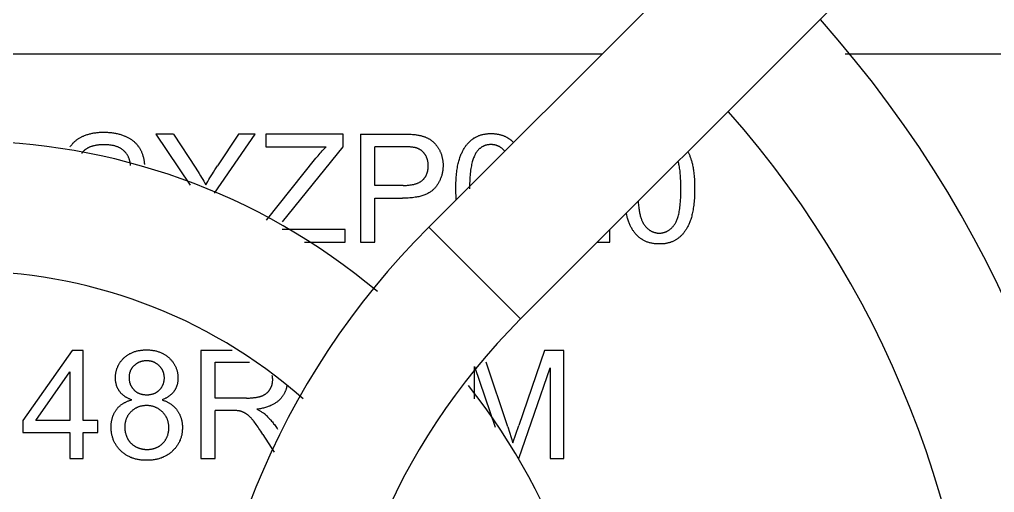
# Model space of a CAD drawing. Header units: millimetres. Extents: x -4 to 141, y -1 to 132.
# Drawn here: x 10.366 to 11.718, y 39.103 to 39.759 of the extents above; entities that cross this region are included whole.
import ezdxf

# ---------------------------------------------------------------- set-up
doc = ezdxf.new("R2010")
doc.units = ezdxf.units.MM

msp = doc.modelspace()

# ---------------------------------------------------------------- linework, layer by layer
for p, q in [((15.0698, 43.6071), (10.9335, 39.4708)), ((15.1971, 43.4798), (11.0607, 39.3435)), ((9.4061, 39.7111), (11.1739, 39.7111)), ((11.5106, 39.7111), (12.14, 39.7111)), ((10.5555, 39.6), (10.603, 39.529)), ((10.5797, 39.6), (10.5555, 39.6)), ((10.6364, 39.5181), (10.693, 39.6)), ((10.6699, 39.6), (10.6409, 39.5559)), ((10.693, 39.6), (10.6699, 39.6)), ((10.7076, 39.6), (10.7076, 39.5823)), ((10.815, 39.6), (10.7076, 39.6)), ((10.815, 39.5823), (10.815, 39.6)), ((10.8388, 39.6), (10.8388, 39.45)), ((10.7076, 39.5823), (10.7913, 39.5823)), ((10.7308, 39.4783), (10.815, 39.5823)), ((10.8587, 39.5287), (10.8587, 39.5823)), ((10.8983, 39.5287), (10.8587, 39.5287)), ((10.9717, 39.5089), (10.9711, 39.524)), ((10.8587, 39.45), (10.8587, 39.511)), ((10.8587, 39.511), (10.8972, 39.511)), ((10.8175, 39.4677), (10.7306, 39.4677)), ((10.8175, 39.45), (10.8175, 39.4677)), ((11.0607, 39.3435), (10.9335, 39.4708)), ((11.1845, 39.45), (11.1845, 39.4677)), ((10.7612, 39.45), (10.8175, 39.45)), ((10.8388, 39.45), (10.8587, 39.45)), ((11.1673, 39.45), (11.1845, 39.45)), ((10.4394, 39.3), (10.3709, 39.2028)), ((10.4544, 39.3), (10.4394, 39.3)), ((10.4544, 39.2028), (10.4544, 39.3)), ((10.6178, 39.3), (10.6178, 39.15)), ((10.6612, 39.3), (10.6178, 39.3)), ((11.0942, 39.3), (11.0583, 39.1956)), ((11.1209, 39.3), (11.0942, 39.3)), ((11.1209, 39.15), (11.1209, 39.3)), ((11.0432, 39.1938), (11.0131, 39.2837)), ((10.389, 39.2028), (10.436, 39.2704)), ((10.436, 39.2704), (10.436, 39.2028)), ((10.6377, 39.2338), (10.6377, 39.2834)), ((10.6377, 39.2834), (10.6852, 39.2834)), ((10.9969, 39.2329), (10.9969, 39.2777)), ((10.9969, 39.2777), (11.0255, 39.1935)), ((11.0582, 39.15), (11.1018, 39.2756)), ((11.1018, 39.2756), (11.1018, 39.15)), ((10.681, 39.2338), (10.6377, 39.2338)), ((10.6377, 39.15), (10.6377, 39.2166)), ((10.3709, 39.2028), (10.3709, 39.1859)), ((10.436, 39.2028), (10.389, 39.2028)), ((10.4747, 39.2028), (10.4544, 39.2028)), ((10.4747, 39.1859), (10.4747, 39.2028)), ((11.0432, 39.1938), (11.0503, 39.1716)), ((11.0503, 39.1716), (11.0583, 39.1956)), ((10.3709, 39.1859), (10.436, 39.1859)), ((10.436, 39.1859), (10.436, 39.15)), ((10.4544, 39.15), (10.4544, 39.1859)), ((10.4544, 39.1859), (10.4747, 39.1859)), ((10.7038, 39.1835), (10.7195, 39.1588)), ((10.436, 39.15), (10.4544, 39.15)), ((10.6178, 39.15), (10.6377, 39.15)), ((11.1018, 39.15), (11.1209, 39.15))]:
    msp.add_line(p, q)
for points in [[(10.4367, 39.5824), (10.4372, 39.5831), (10.4377, 39.5838), (10.4382, 39.5845), (10.4387, 39.5851), (10.4392, 39.5858), (10.4398, 39.5864), (10.4401, 39.5867), (10.4403, 39.5871), (10.4409, 39.5877), (10.4415, 39.5883), (10.4421, 39.5889), (10.4427, 39.5895), (10.4434, 39.59), (10.444, 39.5906), (10.4447, 39.5911), (10.4454, 39.5917), (10.4461, 39.5922), (10.4468, 39.5927), (10.4476, 39.5932), (10.4483, 39.5937), (10.4491, 39.5942), (10.4499, 39.5946), (10.4507, 39.5951), (10.4516, 39.5956), (10.4524, 39.596), (10.4533, 39.5964), (10.4542, 39.5968), (10.4551, 39.5972), (10.4556, 39.5974)], [(10.4556, 39.5974), (10.4566, 39.5979), (10.4577, 39.5983), (10.4589, 39.5987), (10.46, 39.5991), (10.4611, 39.5994), (10.4623, 39.5998), (10.4634, 39.6001), (10.4646, 39.6004), (10.4658, 39.6007), (10.467, 39.601), (10.4682, 39.6012), (10.4695, 39.6014), (10.4707, 39.6016), (10.472, 39.6018), (10.4733, 39.602), (10.4746, 39.6021), (10.4759, 39.6023), (10.4772, 39.6024), (10.4786, 39.6025), (10.4799, 39.6025), (10.4813, 39.6026), (10.4827, 39.6026), (10.4831, 39.6026)], [(10.4831, 39.6026), (10.4837, 39.6026), (10.4852, 39.6025), (10.4867, 39.6025), (10.4882, 39.6024), (10.4896, 39.6023), (10.491, 39.6022), (10.4925, 39.6021), (10.4939, 39.6019), (10.4952, 39.6018), (10.4966, 39.6016), (10.4979, 39.6013), (10.4992, 39.6011), (10.5005, 39.6008), (10.5018, 39.6006), (10.5031, 39.6003), (10.5043, 39.5999), (10.5055, 39.5996), (10.5067, 39.5992), (10.5079, 39.5989), (10.5091, 39.5985), (10.5102, 39.598), (10.5113, 39.5976), (10.5124, 39.5971)], [(10.5124, 39.5971), (10.5128, 39.597), (10.5138, 39.5966), (10.5147, 39.5961), (10.5156, 39.5957), (10.5165, 39.5952), (10.5174, 39.5947), (10.5183, 39.5943), (10.5191, 39.5938), (10.5199, 39.5933), (10.5207, 39.5927), (10.5215, 39.5922), (10.5222, 39.5917), (10.523, 39.5911), (10.5237, 39.5906), (10.5244, 39.59), (10.5251, 39.5894), (10.5257, 39.5888), (10.5264, 39.5882), (10.527, 39.5876), (10.5276, 39.5869), (10.5283, 39.5863), (10.5288, 39.5856), (10.5294, 39.5849), (10.53, 39.5843), (10.5302, 39.5839), (10.5305, 39.5835), (10.531, 39.5828), (10.5316, 39.5821), (10.5321, 39.5814)], [(10.5797, 39.6), (10.6107, 39.5525), (10.6122, 39.5501), (10.6138, 39.5476), (10.6153, 39.5451)], [(10.8388, 39.6), (10.8959, 39.6), (10.8981, 39.6), (10.9002, 39.6), (10.9022, 39.5999), (10.9041, 39.5999), (10.9059, 39.5998), (10.9077, 39.5997), (10.9093, 39.5996), (10.9108, 39.5995), (10.9123, 39.5994), (10.9136, 39.5992), (10.9149, 39.5991), (10.9161, 39.5989), (10.9172, 39.5988), (10.9182, 39.5986)], [(10.9182, 39.5986), (10.9188, 39.5985), (10.9198, 39.5983), (10.9208, 39.5981), (10.9217, 39.5979), (10.9226, 39.5977), (10.9235, 39.5975), (10.9244, 39.5972), (10.9252, 39.597), (10.9261, 39.5967), (10.9269, 39.5964), (10.9277, 39.5962), (10.9285, 39.5959), (10.9292, 39.5956), (10.93, 39.5952), (10.9307, 39.5949), (10.9315, 39.5946), (10.9322, 39.5942), (10.9329, 39.5939), (10.9335, 39.5935), (10.9342, 39.5931), (10.9349, 39.5927), (10.9355, 39.5923), (10.9361, 39.5919), (10.9367, 39.5915)], [(10.9929, 39.5918), (10.9936, 39.5924), (10.9943, 39.5929), (10.995, 39.5935), (10.9954, 39.5937), (10.9958, 39.594), (10.9966, 39.5945), (10.9973, 39.5949), (10.9981, 39.5954), (10.9989, 39.5958), (10.9997, 39.5963), (11.0006, 39.5967), (11.0014, 39.597), (11.0023, 39.5974), (11.0031, 39.5977), (11.004, 39.5981), (11.0049, 39.5984), (11.0059, 39.5987), (11.0068, 39.5989), (11.0077, 39.5992), (11.0087, 39.5994), (11.0097, 39.5996), (11.0107, 39.5998), (11.0117, 39.6), (11.0128, 39.6002), (11.0138, 39.6003), (11.0149, 39.6004), (11.016, 39.6005), (11.0171, 39.6006), (11.0182, 39.6006), (11.0194, 39.6006), (11.02, 39.6006)], [(11.02, 39.6006), (11.021, 39.6006), (11.022, 39.6006), (11.0229, 39.6006), (11.0239, 39.6005), (11.0248, 39.6004), (11.0258, 39.6003), (11.0267, 39.6002), (11.0276, 39.6001), (11.0285, 39.6), (11.0294, 39.5998), (11.0302, 39.5996), (11.0311, 39.5995), (11.0319, 39.5993), (11.0328, 39.599), (11.0336, 39.5988), (11.0344, 39.5986), (11.0352, 39.5983), (11.036, 39.598), (11.0367, 39.5977), (11.0375, 39.5974), (11.0383, 39.5971), (11.039, 39.5968), (11.0398, 39.5964), (11.0405, 39.5961), (11.0412, 39.5957)], [(11.0412, 39.5957), (11.0416, 39.5955), (11.0422, 39.5952), (11.0427, 39.5948), (11.0433, 39.5945), (11.0438, 39.5942), (11.0443, 39.5938), (11.0448, 39.5935), (11.0453, 39.5931), (11.0459, 39.5928), (11.0464, 39.5924), (11.0468, 39.592), (11.0473, 39.5917), (11.0478, 39.5913), (11.0483, 39.5909), (11.0488, 39.5905), (11.0492, 39.59), (11.0497, 39.5896), (11.0501, 39.5892), (11.0506, 39.5887), (11.0508, 39.5885), (11.051, 39.5883)], [(10.4839, 39.5851), (10.483, 39.5851), (10.4816, 39.585), (10.4803, 39.585), (10.479, 39.5849), (10.4777, 39.5849), (10.4765, 39.5848), (10.4753, 39.5846), (10.4742, 39.5845), (10.4731, 39.5843), (10.472, 39.5842), (10.471, 39.584), (10.47, 39.5838), (10.469, 39.5836), (10.4681, 39.5833), (10.4672, 39.5831), (10.4664, 39.5829), (10.4655, 39.5826), (10.4647, 39.5823), (10.4639, 39.582), (10.4632, 39.5817), (10.4625, 39.5814), (10.4618, 39.581), (10.4611, 39.5807), (10.4605, 39.5804), (10.4599, 39.58), (10.4593, 39.5796), (10.4587, 39.5792), (10.4581, 39.5788), (10.4576, 39.5784)], [(10.51, 39.5778), (10.5094, 39.5782), (10.5088, 39.5787), (10.5082, 39.5791), (10.5076, 39.5795), (10.5069, 39.5799), (10.5063, 39.5803), (10.5056, 39.5807), (10.5049, 39.581), (10.5041, 39.5814), (10.5034, 39.5817), (10.5026, 39.582), (10.5018, 39.5823), (10.501, 39.5826), (10.5002, 39.5829), (10.4993, 39.5832), (10.4984, 39.5834), (10.4975, 39.5836), (10.4965, 39.5839), (10.4956, 39.5841), (10.4946, 39.5842), (10.4935, 39.5844), (10.4925, 39.5845), (10.4914, 39.5847), (10.4903, 39.5848), (10.4891, 39.5849), (10.4879, 39.585), (10.4867, 39.585), (10.4854, 39.5851), (10.4842, 39.5851), (10.4839, 39.5851)], [(10.5321, 39.5814), (10.5326, 39.5806), (10.5331, 39.5798), (10.5335, 39.5789), (10.534, 39.5781), (10.5344, 39.5773), (10.5346, 39.5769), (10.5348, 39.5765), (10.5352, 39.5756), (10.5356, 39.5748), (10.536, 39.5739), (10.5363, 39.573), (10.5367, 39.5721), (10.537, 39.5713), (10.5373, 39.5704), (10.5375, 39.5695), (10.5378, 39.5685), (10.538, 39.5676), (10.5383, 39.5667), (10.5385, 39.5657), (10.5387, 39.5648), (10.5388, 39.5638), (10.539, 39.5628), (10.5391, 39.5618), (10.5392, 39.5608), (10.5393, 39.5598), (10.5394, 39.5588), (10.5395, 39.5578)], [(10.7085, 39.4805), (10.7772, 39.5663), (10.7786, 39.5681), (10.7801, 39.5699), (10.7816, 39.5716), (10.783, 39.5733), (10.7845, 39.575), (10.786, 39.5766), (10.7874, 39.5782), (10.7889, 39.5798), (10.7903, 39.5813), (10.7913, 39.5823)], [(10.9156, 39.5809), (10.9151, 39.581), (10.9145, 39.5812), (10.9139, 39.5813), (10.9132, 39.5814), (10.9125, 39.5815), (10.9116, 39.5816), (10.9107, 39.5817), (10.9098, 39.5818), (10.9087, 39.5819), (10.9076, 39.582), (10.9064, 39.5821), (10.905, 39.5821), (10.9036, 39.5822), (10.9021, 39.5822), (10.9005, 39.5823), (10.8988, 39.5823), (10.8587, 39.5823)], [(10.9367, 39.5915), (10.9373, 39.5911), (10.9379, 39.5907), (10.9384, 39.5902), (10.939, 39.5898), (10.9395, 39.5893), (10.94, 39.5888), (10.9406, 39.5884), (10.9411, 39.5879), (10.9416, 39.5873), (10.9421, 39.5868), (10.9426, 39.5863), (10.9431, 39.5857), (10.9435, 39.5852), (10.944, 39.5846), (10.9445, 39.584), (10.9449, 39.5834), (10.9454, 39.5827), (10.9458, 39.5821), (10.9462, 39.5814), (10.9467, 39.5808), (10.9471, 39.5801), (10.9475, 39.5794), (10.9479, 39.5787), (10.9483, 39.5779), (10.9487, 39.5772), (10.9487, 39.5771)], [(10.9766, 39.5668), (10.9768, 39.5674), (10.9772, 39.5686), (10.9777, 39.5699), (10.9782, 39.5711), (10.9787, 39.5723), (10.9792, 39.5734), (10.9797, 39.5745), (10.9802, 39.5756), (10.9808, 39.5767), (10.9814, 39.5777), (10.9819, 39.5787), (10.9825, 39.5797), (10.9831, 39.5807), (10.9837, 39.5816), (10.9843, 39.5825), (10.985, 39.5834), (10.9856, 39.5843), (10.9863, 39.5851), (10.987, 39.586), (10.9877, 39.5868), (10.9884, 39.5875), (10.9891, 39.5883), (10.9898, 39.589), (10.9905, 39.5898), (10.9913, 39.5905), (10.9921, 39.5911), (10.9925, 39.5915), (10.9929, 39.5918)], [(11.0198, 39.5854), (11.0191, 39.5854), (11.0184, 39.5853), (11.0177, 39.5853), (11.017, 39.5852), (11.0163, 39.5852), (11.0156, 39.5851), (11.015, 39.5849), (11.0143, 39.5848), (11.0137, 39.5847), (11.013, 39.5845), (11.0124, 39.5843), (11.0118, 39.5841), (11.0112, 39.5839), (11.0106, 39.5837), (11.01, 39.5835), (11.0094, 39.5832), (11.0089, 39.5829), (11.0083, 39.5826), (11.0077, 39.5823), (11.0072, 39.582), (11.0067, 39.5816), (11.0061, 39.5813), (11.0056, 39.5809), (11.0051, 39.5805), (11.0046, 39.5801), (11.0041, 39.5797), (11.0036, 39.5792), (11.0031, 39.5788), (11.0026, 39.5783), (11.0021, 39.5778), (11.0016, 39.5772), (11.0012, 39.5767), (11.0007, 39.5761), (11.0003, 39.5755), (10.9998, 39.5749), (10.9996, 39.5746)], [(11.0389, 39.5762), (11.0388, 39.5764), (11.0383, 39.5769), (11.0378, 39.5775), (11.0373, 39.578), (11.0368, 39.5785), (11.0363, 39.579), (11.0357, 39.5794), (11.0352, 39.5799), (11.0347, 39.5803), (11.0341, 39.5807), (11.0336, 39.5811), (11.0331, 39.5815), (11.0325, 39.5818), (11.032, 39.5821), (11.0314, 39.5825), (11.0309, 39.5828), (11.0303, 39.583), (11.0297, 39.5833), (11.0292, 39.5836), (11.0286, 39.5838), (11.028, 39.584), (11.0277, 39.5841), (11.0274, 39.5842), (11.0268, 39.5844), (11.0262, 39.5846), (11.0256, 39.5847), (11.025, 39.5849), (11.0244, 39.585), (11.0238, 39.5851), (11.0231, 39.5852), (11.0225, 39.5852), (11.0218, 39.5853), (11.0212, 39.5853), (11.0205, 39.5854), (11.0198, 39.5854)], [(10.4576, 39.5784), (10.4573, 39.5782), (10.457, 39.5779), (10.4567, 39.5776), (10.4564, 39.5774), (10.4561, 39.5771), (10.4558, 39.5768), (10.4555, 39.5766), (10.4552, 39.5763), (10.455, 39.576), (10.4547, 39.5757), (10.4544, 39.5755), (10.4542, 39.5752), (10.454, 39.5749), (10.4537, 39.5746), (10.4535, 39.5744), (10.4533, 39.5741), (10.4531, 39.5738), (10.4529, 39.5735), (10.4527, 39.5732), (10.4525, 39.5729)], [(10.5204, 39.5563), (10.5204, 39.5568), (10.5203, 39.5577), (10.5201, 39.5586), (10.52, 39.5595), (10.5198, 39.5604), (10.5196, 39.5613), (10.5194, 39.5621), (10.5192, 39.5629), (10.519, 39.5638), (10.5187, 39.5645), (10.5185, 39.5653), (10.5182, 39.566), (10.5179, 39.5668), (10.5176, 39.5675), (10.5173, 39.5682), (10.517, 39.5689), (10.5166, 39.5695), (10.5163, 39.5702), (10.5159, 39.5708), (10.5156, 39.5714), (10.5152, 39.572), (10.5148, 39.5726), (10.5143, 39.5732), (10.5139, 39.5738), (10.5135, 39.5743), (10.513, 39.5748), (10.5125, 39.5754), (10.5123, 39.5756), (10.5121, 39.5759), (10.5115, 39.5764), (10.511, 39.5768), (10.5105, 39.5773), (10.51, 39.5778)], [(10.9281, 39.5721), (10.9278, 39.5725), (10.9274, 39.5729), (10.9271, 39.5734), (10.9268, 39.5738), (10.9264, 39.5742), (10.926, 39.5746), (10.9257, 39.575), (10.9253, 39.5754), (10.9249, 39.5757), (10.9245, 39.5761), (10.9242, 39.5764), (10.9238, 39.5767), (10.9234, 39.5771), (10.923, 39.5774), (10.9225, 39.5777), (10.9221, 39.578), (10.9217, 39.5782), (10.9213, 39.5785), (10.9208, 39.5788), (10.9204, 39.579), (10.9199, 39.5792), (10.9195, 39.5795), (10.919, 39.5797), (10.9185, 39.5799), (10.9181, 39.5801), (10.9176, 39.5803), (10.9171, 39.5804), (10.9166, 39.5806), (10.9161, 39.5808), (10.9156, 39.5809)], [(10.9329, 39.556), (10.9329, 39.5566), (10.9328, 39.5573), (10.9328, 39.558), (10.9328, 39.5586), (10.9327, 39.5593), (10.9326, 39.5599), (10.9326, 39.5606), (10.9325, 39.5612), (10.9324, 39.5618), (10.9322, 39.5624), (10.9321, 39.563), (10.932, 39.5636), (10.9318, 39.5642), (10.9316, 39.5647), (10.9315, 39.5653), (10.9313, 39.5659), (10.9311, 39.5664), (10.9309, 39.567), (10.9306, 39.5675), (10.9304, 39.568), (10.9302, 39.5685), (10.9299, 39.5691), (10.9296, 39.5696), (10.9293, 39.5701), (10.929, 39.5706), (10.9287, 39.5711), (10.9284, 39.5716), (10.9281, 39.5721)], [(10.9487, 39.5771), (10.9491, 39.5763), (10.9494, 39.5755), (10.9498, 39.5748), (10.9501, 39.574), (10.9504, 39.5732), (10.9507, 39.5724), (10.951, 39.5716), (10.9512, 39.5708), (10.9515, 39.5699), (10.9517, 39.5691), (10.9519, 39.5683), (10.9521, 39.5674), (10.9523, 39.5666), (10.9525, 39.5657), (10.9527, 39.5649), (10.9528, 39.564), (10.9529, 39.5631), (10.953, 39.5622), (10.9531, 39.5613), (10.9532, 39.5604), (10.9533, 39.5595), (10.9533, 39.5586), (10.9533, 39.5577), (10.9533, 39.5567), (10.9533, 39.5566)], [(10.9996, 39.5746), (10.999, 39.5737), (10.9984, 39.5728), (10.9979, 39.5718), (10.9973, 39.5707), (10.9968, 39.5696), (10.9963, 39.5684), (10.9957, 39.5671), (10.9953, 39.5658), (10.9948, 39.5644), (10.9943, 39.5629), (10.9939, 39.5613), (10.9934, 39.5596), (10.993, 39.5578), (10.9926, 39.556), (10.9923, 39.554), (10.9919, 39.552), (10.9916, 39.5498), (10.9913, 39.5475), (10.991, 39.5452), (10.9908, 39.5427), (10.9906, 39.54), (10.9904, 39.5373), (10.9903, 39.5344), (10.9902, 39.5314), (10.9901, 39.5283), (10.9901, 39.525), (10.9901, 39.524)], [(11.2928, 39.5755), (11.2932, 39.5746), (11.2936, 39.5738), (11.294, 39.5728), (11.2945, 39.5719), (11.2948, 39.571), (11.2952, 39.57), (11.2956, 39.5691), (11.296, 39.5681), (11.2963, 39.5671), (11.2967, 39.5661), (11.297, 39.565), (11.2974, 39.564), (11.2977, 39.5629), (11.298, 39.5618), (11.2983, 39.5607), (11.2986, 39.5596), (11.2987, 39.5594)], [(10.6245, 39.5294), (10.6259, 39.5318), (10.6273, 39.5342), (10.6288, 39.5367), (10.6303, 39.5393), (10.6319, 39.5419), (10.6336, 39.5446), (10.6353, 39.5473), (10.6371, 39.5501), (10.6389, 39.553), (10.6409, 39.5559)], [(10.9248, 39.5359), (10.9253, 39.5363), (10.9257, 39.5367), (10.9262, 39.5372), (10.9266, 39.5376), (10.927, 39.5381), (10.9274, 39.5386), (10.9278, 39.5391), (10.9282, 39.5396), (10.9285, 39.5401), (10.9289, 39.5406), (10.9292, 39.5411), (10.9295, 39.5417), (10.9298, 39.5422), (10.9301, 39.5428), (10.9304, 39.5434), (10.9306, 39.544), (10.9309, 39.5446), (10.9311, 39.5452), (10.9313, 39.5458), (10.9315, 39.5464), (10.9317, 39.5471), (10.9319, 39.5478), (10.9321, 39.5484), (10.9322, 39.5491), (10.9324, 39.5498), (10.9325, 39.5506), (10.9326, 39.5513), (10.9327, 39.5521), (10.9327, 39.5528), (10.9328, 39.5536), (10.9328, 39.5544), (10.9329, 39.5552), (10.9329, 39.556)], [(10.9533, 39.5566), (10.9533, 39.5554), (10.9533, 39.5542), (10.9532, 39.5529), (10.9531, 39.5517), (10.953, 39.5505), (10.9529, 39.5493), (10.9527, 39.5482), (10.9525, 39.547), (10.9523, 39.5459), (10.952, 39.5447), (10.9518, 39.5436), (10.9515, 39.5425), (10.9511, 39.5415), (10.9508, 39.5404), (10.9504, 39.5393), (10.95, 39.5383), (10.9496, 39.5373), (10.9492, 39.5363), (10.9487, 39.5353), (10.9485, 39.5348), (10.9482, 39.5343), (10.9477, 39.5333), (10.9472, 39.5324), (10.9466, 39.5314), (10.946, 39.5305), (10.9454, 39.5295), (10.9447, 39.5286), (10.9441, 39.5277), (10.9434, 39.5268), (10.9427, 39.5259), (10.9419, 39.5251), (10.9411, 39.5242)], [(10.9711, 39.524), (10.9712, 39.5269), (10.9712, 39.5298), (10.9713, 39.5326), (10.9714, 39.5352), (10.9715, 39.5378), (10.9717, 39.5403), (10.9719, 39.5427), (10.9721, 39.545), (10.9724, 39.5472), (10.9726, 39.5493), (10.9729, 39.5514), (10.9733, 39.5533), (10.9736, 39.5553), (10.974, 39.5571), (10.9744, 39.5589), (10.9748, 39.5606), (10.9752, 39.5622), (10.9756, 39.5638), (10.9761, 39.5653), (10.9766, 39.5668)], [(11.2831, 39.524), (11.2831, 39.5243), (11.2831, 39.5273), (11.283, 39.5302), (11.283, 39.5329), (11.2829, 39.5355), (11.2827, 39.538), (11.2826, 39.5404), (11.2824, 39.5427), (11.2822, 39.5449), (11.282, 39.547), (11.2818, 39.549), (11.2815, 39.551), (11.2812, 39.5528), (11.281, 39.5545), (11.2806, 39.5562), (11.2803, 39.5578), (11.28, 39.5592), (11.2796, 39.5607), (11.2793, 39.562)], [(11.2987, 39.5594), (11.299, 39.558), (11.2993, 39.5566), (11.2996, 39.5551), (11.2999, 39.5535), (11.3002, 39.5519), (11.3005, 39.5501), (11.3007, 39.5483), (11.3009, 39.5464), (11.3011, 39.5445), (11.3013, 39.5424), (11.3015, 39.5402), (11.3017, 39.538), (11.3018, 39.5357), (11.3019, 39.5332), (11.302, 39.5307), (11.302, 39.528), (11.302, 39.5252), (11.302, 39.524)], [(10.6153, 39.5451), (10.6172, 39.5421), (10.6187, 39.5395), (10.6202, 39.537), (10.6216, 39.5345), (10.6231, 39.5319), (10.6245, 39.5294)], [(10.8983, 39.5287), (10.8998, 39.5287), (10.9012, 39.5288), (10.9026, 39.5288), (10.9039, 39.5289), (10.9052, 39.529), (10.9064, 39.5291), (10.9076, 39.5293), (10.9087, 39.5294), (10.9098, 39.5296), (10.9109, 39.5298), (10.9119, 39.53), (10.9129, 39.5302), (10.9138, 39.5305), (10.9147, 39.5307), (10.9156, 39.531), (10.9164, 39.5312), (10.9173, 39.5315), (10.918, 39.5318), (10.9188, 39.5321), (10.9195, 39.5325), (10.9202, 39.5328), (10.9209, 39.5331), (10.9215, 39.5335), (10.9221, 39.5339), (10.9227, 39.5342), (10.9232, 39.5346), (10.9238, 39.535), (10.9243, 39.5354), (10.9248, 39.5359)], [(10.9411, 39.5242), (10.9404, 39.5235), (10.9397, 39.5228), (10.9389, 39.5221), (10.9381, 39.5214), (10.9373, 39.5207), (10.9364, 39.5201), (10.9355, 39.5195), (10.9345, 39.5189), (10.9335, 39.5183), (10.9325, 39.5177), (10.9314, 39.5172), (10.9303, 39.5166), (10.9292, 39.5161), (10.9279, 39.5156), (10.9267, 39.5152), (10.9254, 39.5147), (10.924, 39.5143), (10.9226, 39.5139), (10.9211, 39.5135), (10.9196, 39.5131), (10.918, 39.5128), (10.9164, 39.5125), (10.9147, 39.5122), (10.9129, 39.512), (10.9111, 39.5117), (10.9092, 39.5115), (10.9072, 39.5114), (10.9052, 39.5112), (10.9031, 39.5111), (10.9009, 39.511), (10.8986, 39.511), (10.8972, 39.511)], [(11.2744, 39.4749), (11.2749, 39.4757), (11.2755, 39.4765), (11.276, 39.4774), (11.2765, 39.4784), (11.2769, 39.4794), (11.2774, 39.4805), (11.2779, 39.4817), (11.2783, 39.483), (11.2788, 39.4844), (11.2792, 39.4858), (11.2796, 39.4873), (11.28, 39.489), (11.2804, 39.4907), (11.2808, 39.4925), (11.2811, 39.4944), (11.2814, 39.4965), (11.2817, 39.4987), (11.282, 39.5009), (11.2822, 39.5033), (11.2825, 39.5059), (11.2827, 39.5085), (11.2828, 39.5113), (11.2829, 39.5143), (11.283, 39.5173), (11.2831, 39.5206), (11.2831, 39.524)], [(11.302, 39.524), (11.302, 39.5214), (11.302, 39.5186), (11.3019, 39.5159), (11.3018, 39.5132), (11.3017, 39.5107), (11.3015, 39.5082), (11.3013, 39.5058), (11.3011, 39.5035), (11.3008, 39.5013), (11.3005, 39.4991), (11.3002, 39.4971), (11.2999, 39.495), (11.2996, 39.4931), (11.2992, 39.4912), (11.2988, 39.4894), (11.2984, 39.4877), (11.298, 39.486), (11.2975, 39.4844), (11.2971, 39.4828), (11.2966, 39.4813)], [(11.2237, 39.5065), (11.2239, 39.5043), (11.2241, 39.5023), (11.2243, 39.5004), (11.2245, 39.4985), (11.2247, 39.4968), (11.225, 39.4951), (11.2253, 39.4935), (11.2255, 39.4919), (11.2258, 39.4905), (11.2261, 39.4891), (11.2264, 39.4877), (11.2268, 39.4864), (11.2271, 39.4852), (11.2274, 39.4841), (11.2278, 39.483), (11.2282, 39.4819), (11.2285, 39.481), (11.2289, 39.48), (11.2293, 39.4791), (11.2297, 39.4783), (11.2301, 39.4775), (11.2305, 39.4768), (11.2309, 39.4761), (11.2313, 39.4754), (11.2317, 39.4748)], [(11.219, 39.463), (11.2184, 39.4638), (11.2178, 39.4646), (11.2172, 39.4655), (11.2166, 39.4664), (11.216, 39.4673), (11.2154, 39.4682), (11.2149, 39.4692), (11.2143, 39.4702), (11.2138, 39.4712), (11.2133, 39.4722), (11.2128, 39.4733), (11.2123, 39.4744), (11.2118, 39.4755), (11.2113, 39.4767), (11.2109, 39.4779), (11.2104, 39.4792), (11.21, 39.4804), (11.2095, 39.4817), (11.2091, 39.4831), (11.2087, 39.4844), (11.2084, 39.4858), (11.208, 39.4873), (11.2076, 39.4888), (11.2073, 39.4901)], [(11.2317, 39.4748), (11.2319, 39.4745), (11.2324, 39.4738), (11.233, 39.4731), (11.2335, 39.4725), (11.234, 39.4718), (11.2346, 39.4712), (11.2351, 39.4706), (11.2356, 39.4701), (11.2362, 39.4695), (11.2368, 39.469), (11.2373, 39.4685), (11.2379, 39.468), (11.2384, 39.4676), (11.239, 39.4672), (11.2396, 39.4667), (11.2402, 39.4664), (11.2408, 39.466), (11.2414, 39.4656), (11.242, 39.4653), (11.2426, 39.465), (11.2432, 39.4647), (11.2438, 39.4644), (11.2444, 39.4642), (11.245, 39.464), (11.2457, 39.4637), (11.2463, 39.4635), (11.2469, 39.4634), (11.2476, 39.4632), (11.2483, 39.4631), (11.2489, 39.4629), (11.2496, 39.4628), (11.2503, 39.4627), (11.251, 39.4627), (11.2517, 39.4626), (11.2524, 39.4626), (11.2531, 39.4626)], [(11.2531, 39.4626), (11.2538, 39.4626), (11.2545, 39.4626), (11.2552, 39.4627), (11.2559, 39.4627), (11.2566, 39.4628), (11.2572, 39.4629), (11.2579, 39.4631), (11.2586, 39.4632), (11.2592, 39.4634), (11.2598, 39.4635), (11.2605, 39.4637), (11.2611, 39.464), (11.2617, 39.4642), (11.2624, 39.4645), (11.263, 39.4647), (11.2636, 39.465), (11.2642, 39.4653), (11.2648, 39.4657), (11.2654, 39.466), (11.2659, 39.4664), (11.2665, 39.4668), (11.2671, 39.4672), (11.2677, 39.4676), (11.2683, 39.4681), (11.2688, 39.4686), (11.2694, 39.4691), (11.2699, 39.4696), (11.2705, 39.4701), (11.271, 39.4707), (11.2716, 39.4713), (11.2721, 39.4719), (11.2727, 39.4726), (11.2732, 39.4732), (11.2737, 39.4739), (11.2743, 39.4747), (11.2744, 39.4749)], [(11.2966, 39.4813), (11.2964, 39.4807), (11.2959, 39.4795), (11.2955, 39.4782), (11.295, 39.477), (11.2945, 39.4759), (11.294, 39.4747), (11.2935, 39.4736), (11.2929, 39.4725), (11.2924, 39.4714), (11.2918, 39.4704), (11.2913, 39.4694), (11.2907, 39.4684), (11.2901, 39.4674), (11.2895, 39.4665), (11.2889, 39.4656), (11.2882, 39.4647), (11.2876, 39.4638), (11.2869, 39.463), (11.2862, 39.4621), (11.2856, 39.4613), (11.2849, 39.4605), (11.2841, 39.4598), (11.2834, 39.459), (11.2827, 39.4583), (11.2819, 39.4576), (11.2811, 39.4569), (11.2803, 39.4563)], [(11.2531, 39.4475), (11.2529, 39.4475), (11.2515, 39.4475), (11.2502, 39.4475), (11.2489, 39.4476), (11.2477, 39.4477), (11.2464, 39.4478), (11.2452, 39.448), (11.2441, 39.4482), (11.2429, 39.4484), (11.2418, 39.4486), (11.2406, 39.4489), (11.2395, 39.4492), (11.2385, 39.4495), (11.2374, 39.4499), (11.2364, 39.4502), (11.2354, 39.4506), (11.2344, 39.451), (11.2334, 39.4515), (11.2324, 39.4519), (11.2315, 39.4524), (11.2305, 39.4529), (11.2296, 39.4535), (11.2292, 39.4538), (11.2287, 39.4541), (11.2278, 39.4546), (11.227, 39.4553), (11.2261, 39.4559), (11.2253, 39.4566), (11.2244, 39.4573), (11.2236, 39.458), (11.2228, 39.4588), (11.222, 39.4595), (11.2213, 39.4604), (11.2205, 39.4612), (11.2198, 39.4621), (11.219, 39.463)], [(11.2803, 39.4563), (11.2796, 39.4557), (11.2789, 39.4551), (11.2782, 39.4546), (11.2775, 39.4541), (11.2767, 39.4536), (11.2759, 39.4531), (11.2752, 39.4527), (11.2744, 39.4522), (11.2736, 39.4518), (11.2727, 39.4514), (11.2719, 39.451), (11.271, 39.4507), (11.2702, 39.4503), (11.2693, 39.45), (11.2684, 39.4497), (11.2675, 39.4494), (11.2666, 39.4491), (11.2656, 39.4489), (11.2646, 39.4487), (11.2637, 39.4485), (11.2627, 39.4483), (11.2616, 39.4481), (11.2606, 39.4479), (11.2595, 39.4478), (11.2585, 39.4477), (11.2574, 39.4476), (11.2562, 39.4475), (11.2551, 39.4475), (11.2539, 39.4475), (11.2531, 39.4475)], [(10.5111, 39.2895), (10.5119, 39.2902), (10.5126, 39.2908), (10.5134, 39.2915), (10.5142, 39.2921), (10.515, 39.2927), (10.5158, 39.2933), (10.5162, 39.2935), (10.5166, 39.2938), (10.5175, 39.2943), (10.5184, 39.2949), (10.5192, 39.2954), (10.5201, 39.2958), (10.5211, 39.2963), (10.522, 39.2967), (10.5229, 39.2971), (10.5239, 39.2975), (10.5249, 39.2979), (10.5259, 39.2982), (10.5269, 39.2985), (10.528, 39.2988), (10.5291, 39.2991), (10.5301, 39.2994), (10.5313, 39.2996), (10.5324, 39.2998), (10.5335, 39.3), (10.5347, 39.3002), (10.5359, 39.3003), (10.5371, 39.3004), (10.5384, 39.3005), (10.5397, 39.3006), (10.541, 39.3006), (10.5423, 39.3006)], [(10.5423, 39.3006), (10.5426, 39.3006), (10.5439, 39.3006), (10.5452, 39.3006), (10.5465, 39.3005), (10.5477, 39.3004), (10.5489, 39.3003), (10.5501, 39.3001), (10.5513, 39.3), (10.5525, 39.2998), (10.5536, 39.2996), (10.5547, 39.2993), (10.5558, 39.2991), (10.5569, 39.2988), (10.5579, 39.2985), (10.559, 39.2981), (10.56, 39.2978), (10.561, 39.2974), (10.562, 39.297), (10.5629, 39.2966), (10.5639, 39.2962), (10.5648, 39.2957), (10.5657, 39.2952), (10.5666, 39.2947), (10.5675, 39.2942), (10.5684, 39.2936), (10.5692, 39.2931), (10.5701, 39.2925), (10.5709, 39.2919), (10.5717, 39.2912), (10.5725, 39.2906), (10.5733, 39.2899), (10.574, 39.2892)], [(10.4993, 39.2619), (10.4993, 39.2623), (10.4994, 39.2633), (10.4994, 39.2644), (10.4995, 39.2654), (10.4996, 39.2663), (10.4997, 39.2673), (10.4998, 39.2683), (10.5, 39.2692), (10.5001, 39.2701), (10.5003, 39.2711), (10.5006, 39.272), (10.5008, 39.2729), (10.5011, 39.2737), (10.5014, 39.2746), (10.5017, 39.2755), (10.502, 39.2763), (10.5024, 39.2772), (10.5027, 39.278), (10.5029, 39.2784), (10.5031, 39.2788), (10.5035, 39.2796), (10.504, 39.2805), (10.5045, 39.2812), (10.5049, 39.282), (10.5054, 39.2828), (10.506, 39.2836), (10.5065, 39.2843), (10.5071, 39.2851), (10.5077, 39.2859), (10.5083, 39.2866), (10.509, 39.2873), (10.5097, 39.288), (10.5104, 39.2888), (10.5111, 39.2895)], [(10.5426, 39.2855), (10.5423, 39.2855), (10.5416, 39.2855), (10.541, 39.2854), (10.5403, 39.2854), (10.5396, 39.2853), (10.539, 39.2853), (10.5384, 39.2852), (10.5377, 39.2851), (10.5371, 39.285), (10.5365, 39.2849), (10.5359, 39.2847), (10.5353, 39.2846), (10.5347, 39.2844), (10.5342, 39.2842), (10.5336, 39.284), (10.533, 39.2838), (10.5325, 39.2836), (10.5319, 39.2834), (10.5314, 39.2831), (10.5309, 39.2829), (10.5306, 39.2827), (10.5304, 39.2826), (10.5299, 39.2823), (10.5294, 39.282), (10.5289, 39.2817), (10.5284, 39.2814), (10.5279, 39.2811), (10.5274, 39.2807), (10.5269, 39.2804), (10.5265, 39.28), (10.526, 39.2796), (10.5256, 39.2792), (10.5251, 39.2788)], [(10.56, 39.2785), (10.5598, 39.2788), (10.5593, 39.2792), (10.5588, 39.2796), (10.5584, 39.28), (10.5579, 39.2804), (10.5574, 39.2808), (10.5569, 39.2811), (10.5564, 39.2815), (10.5559, 39.2818), (10.5554, 39.2821), (10.5549, 39.2824), (10.5544, 39.2827), (10.5539, 39.283), (10.5533, 39.2832), (10.5528, 39.2835), (10.5523, 39.2837), (10.552, 39.2838), (10.5517, 39.2839), (10.5512, 39.2841), (10.5506, 39.2843), (10.5501, 39.2845), (10.5495, 39.2846), (10.5489, 39.2848), (10.5483, 39.2849), (10.5477, 39.285), (10.5471, 39.2851), (10.5465, 39.2852), (10.5459, 39.2853), (10.5453, 39.2854), (10.5446, 39.2854), (10.544, 39.2855), (10.5433, 39.2855), (10.5426, 39.2855)], [(10.574, 39.2892), (10.5748, 39.2884), (10.5755, 39.2877), (10.5762, 39.287), (10.5769, 39.2862), (10.5775, 39.2855), (10.5781, 39.2847), (10.5787, 39.284), (10.5793, 39.2832), (10.5798, 39.2824), (10.5803, 39.2816), (10.5808, 39.2808), (10.5813, 39.28), (10.5817, 39.2792), (10.5822, 39.2784), (10.5826, 39.2775), (10.583, 39.2767), (10.5833, 39.2758), (10.5836, 39.275), (10.584, 39.2741), (10.5843, 39.2732), (10.5845, 39.2723), (10.5848, 39.2714), (10.585, 39.2705), (10.5852, 39.2696), (10.5854, 39.2687), (10.5855, 39.2677), (10.5857, 39.2668), (10.5858, 39.2658), (10.5859, 39.2648), (10.5859, 39.2638), (10.586, 39.2628), (10.586, 39.2618), (10.586, 39.2614)], [(10.5251, 39.2788), (10.5247, 39.2783), (10.5242, 39.2779), (10.5238, 39.2774), (10.5235, 39.277), (10.5231, 39.2766), (10.5227, 39.2761), (10.5224, 39.2757), (10.522, 39.2752), (10.5217, 39.2747), (10.5214, 39.2743), (10.5211, 39.2738), (10.5209, 39.2733), (10.5206, 39.2728), (10.5204, 39.2724), (10.5202, 39.2721), (10.5201, 39.2719), (10.5199, 39.2714), (10.5197, 39.2709), (10.5195, 39.2704), (10.5193, 39.2699), (10.5192, 39.2693), (10.519, 39.2688), (10.5189, 39.2683), (10.5187, 39.2678), (10.5186, 39.2672), (10.5185, 39.2667), (10.5184, 39.2661), (10.5184, 39.2656), (10.5183, 39.265), (10.5182, 39.2644), (10.5182, 39.2638), (10.5182, 39.2632), (10.5182, 39.2626), (10.5182, 39.2626)], [(10.5671, 39.2615), (10.5671, 39.2616), (10.5671, 39.2622), (10.5671, 39.2628), (10.567, 39.2635), (10.567, 39.2641), (10.5669, 39.2647), (10.5668, 39.2653), (10.5667, 39.2659), (10.5666, 39.2665), (10.5665, 39.267), (10.5664, 39.2676), (10.5662, 39.2682), (10.5661, 39.2687), (10.5659, 39.2693), (10.5657, 39.2698), (10.5655, 39.2703), (10.5653, 39.2709), (10.5652, 39.2711), (10.5651, 39.2714), (10.5648, 39.2719), (10.5646, 39.2724), (10.5643, 39.2729), (10.5641, 39.2734), (10.5638, 39.2739), (10.5635, 39.2744), (10.5631, 39.2748), (10.5628, 39.2753), (10.5624, 39.2758), (10.5621, 39.2763), (10.5617, 39.2767), (10.5613, 39.2772), (10.5609, 39.2776), (10.5605, 39.2781), (10.56, 39.2785)], [(10.5048, 39.2433), (10.5045, 39.2439), (10.5041, 39.2444), (10.5039, 39.2447), (10.5038, 39.245), (10.5034, 39.2455), (10.5031, 39.2461), (10.5028, 39.2467), (10.5025, 39.2473), (10.5022, 39.2479), (10.5019, 39.2485), (10.5017, 39.2491), (10.5014, 39.2497), (10.5012, 39.2504), (10.501, 39.251), (10.5008, 39.2517), (10.5006, 39.2523), (10.5004, 39.253), (10.5002, 39.2537), (10.5001, 39.2544), (10.4999, 39.2551), (10.4998, 39.2558), (10.4997, 39.2565), (10.4996, 39.2573), (10.4995, 39.258), (10.4995, 39.2588), (10.4994, 39.2595), (10.4994, 39.2603), (10.4994, 39.2611), (10.4993, 39.2619)], [(10.5182, 39.2626), (10.5182, 39.2619), (10.5182, 39.2612), (10.5182, 39.2606), (10.5183, 39.2599), (10.5183, 39.2592), (10.5184, 39.2586), (10.5185, 39.258), (10.5186, 39.2574), (10.5187, 39.2568), (10.5189, 39.2562), (10.519, 39.2556), (10.5192, 39.255), (10.5193, 39.2544), (10.5195, 39.2539), (10.5197, 39.2533), (10.5199, 39.2528), (10.5201, 39.2523), (10.5204, 39.2517), (10.5206, 39.2512), (10.5209, 39.2507), (10.521, 39.2505), (10.5211, 39.2502), (10.5214, 39.2497), (10.5217, 39.2492), (10.522, 39.2488), (10.5223, 39.2483), (10.5227, 39.2478), (10.523, 39.2474), (10.5234, 39.2469), (10.5238, 39.2465), (10.5242, 39.246), (10.5246, 39.2456), (10.525, 39.2451)], [(10.5602, 39.2451), (10.5606, 39.2454), (10.561, 39.2459), (10.5614, 39.2463), (10.5618, 39.2468), (10.5622, 39.2472), (10.5625, 39.2477), (10.5629, 39.2482), (10.5632, 39.2486), (10.5635, 39.2491), (10.5638, 39.2496), (10.5641, 39.2501), (10.5644, 39.2506), (10.5647, 39.2511), (10.5649, 39.2516), (10.5651, 39.2521), (10.5654, 39.2526), (10.5656, 39.2531), (10.5658, 39.2536), (10.5659, 39.2541), (10.566, 39.2544), (10.5661, 39.2546), (10.5663, 39.2552), (10.5664, 39.2557), (10.5665, 39.2563), (10.5666, 39.2568), (10.5667, 39.2574), (10.5668, 39.258), (10.5669, 39.2585), (10.567, 39.2591), (10.567, 39.2597), (10.5671, 39.2603), (10.5671, 39.2609), (10.5671, 39.2615)], [(10.586, 39.2614), (10.586, 39.2613), (10.586, 39.2605), (10.586, 39.2598), (10.5859, 39.259), (10.5859, 39.2583), (10.5858, 39.2576), (10.5857, 39.2569), (10.5856, 39.2562), (10.5855, 39.2555), (10.5854, 39.2548), (10.5853, 39.2541), (10.5851, 39.2534), (10.5849, 39.2527), (10.5848, 39.2521), (10.5846, 39.2514), (10.5844, 39.2508), (10.5841, 39.2502), (10.5839, 39.2496), (10.5837, 39.2489), (10.5834, 39.2483), (10.5831, 39.2477), (10.5829, 39.2471), (10.5826, 39.2466), (10.5822, 39.246), (10.5819, 39.2454), (10.5816, 39.2449), (10.5812, 39.2443), (10.5809, 39.2438), (10.5805, 39.2432)], [(10.7133, 39.2456), (10.7136, 39.246), (10.7139, 39.2465), (10.7141, 39.247), (10.7144, 39.2474), (10.7146, 39.2479), (10.7149, 39.2484), (10.7151, 39.2488), (10.7153, 39.2493), (10.7155, 39.2498), (10.7157, 39.2503), (10.7159, 39.2508), (10.716, 39.2513), (10.7162, 39.2518), (10.7164, 39.2523), (10.7165, 39.2528), (10.7166, 39.2533), (10.7167, 39.2538), (10.7168, 39.2543), (10.7169, 39.2548), (10.717, 39.2553), (10.7171, 39.2558), (10.7171, 39.2564), (10.7172, 39.2569), (10.7172, 39.2574), (10.7173, 39.258), (10.7173, 39.2585), (10.7173, 39.2591), (10.7173, 39.2591)], [(10.7173, 39.2591), (10.7173, 39.2594), (10.7173, 39.2597), (10.7173, 39.2601), (10.7173, 39.2605), (10.7172, 39.2608), (10.7172, 39.2612), (10.7172, 39.2615), (10.7171, 39.2619), (10.7171, 39.2622), (10.7171, 39.2626), (10.717, 39.2629), (10.717, 39.2633), (10.7169, 39.2636), (10.7168, 39.2639), (10.7168, 39.2643), (10.7167, 39.2646), (10.7166, 39.2649), (10.7165, 39.2653)], [(10.5219, 39.2314), (10.5213, 39.2316), (10.5204, 39.2319), (10.5196, 39.2322), (10.5188, 39.2326), (10.518, 39.2329), (10.5172, 39.2333), (10.5165, 39.2337), (10.5157, 39.234), (10.515, 39.2344), (10.5143, 39.2348), (10.5137, 39.2352), (10.513, 39.2356), (10.5124, 39.2361), (10.5118, 39.2365), (10.5112, 39.2369), (10.5106, 39.2374), (10.51, 39.2378), (10.5095, 39.2383), (10.5089, 39.2387), (10.5084, 39.2392), (10.5079, 39.2397), (10.5074, 39.2402), (10.507, 39.2407), (10.5065, 39.2412), (10.5061, 39.2417), (10.5057, 39.2422), (10.5052, 39.2428), (10.505, 39.243), (10.5048, 39.2433)], [(10.525, 39.2451), (10.5254, 39.2447), (10.5259, 39.2443), (10.5263, 39.2439), (10.5268, 39.2436), (10.5272, 39.2432), (10.5277, 39.2429), (10.5282, 39.2425), (10.5286, 39.2422), (10.5291, 39.2419), (10.5296, 39.2416), (10.5301, 39.2413), (10.5307, 39.2411), (10.5312, 39.2408), (10.5317, 39.2406), (10.5323, 39.2403), (10.5328, 39.2401), (10.5334, 39.2399), (10.5339, 39.2397), (10.5345, 39.2395), (10.5351, 39.2394), (10.5357, 39.2392), (10.5363, 39.2391), (10.537, 39.2389), (10.5376, 39.2388), (10.5382, 39.2387), (10.5389, 39.2386), (10.5396, 39.2386), (10.5403, 39.2385), (10.5409, 39.2385), (10.5417, 39.2384), (10.5424, 39.2384), (10.5428, 39.2384)], [(10.5428, 39.2384), (10.5434, 39.2384), (10.5441, 39.2384), (10.5447, 39.2385), (10.5454, 39.2385), (10.5461, 39.2386), (10.5467, 39.2386), (10.5474, 39.2387), (10.548, 39.2388), (10.5486, 39.239), (10.5492, 39.2391), (10.5498, 39.2392), (10.5504, 39.2394), (10.551, 39.2395), (10.5515, 39.2397), (10.5521, 39.2399), (10.5526, 39.2401), (10.5532, 39.2403), (10.5537, 39.2405), (10.5542, 39.2408), (10.5547, 39.241), (10.5552, 39.2413), (10.5557, 39.2416), (10.5562, 39.2419), (10.5567, 39.2422), (10.5571, 39.2425), (10.5574, 39.2426), (10.5576, 39.2428), (10.5581, 39.2432), (10.5585, 39.2435), (10.5589, 39.2439), (10.5594, 39.2443), (10.5598, 39.2447), (10.5602, 39.2451)], [(10.5805, 39.2432), (10.5801, 39.2427), (10.5797, 39.2421), (10.5792, 39.2416), (10.5788, 39.2411), (10.5783, 39.2406), (10.5779, 39.2401), (10.5774, 39.2396), (10.5769, 39.2391), (10.5764, 39.2386), (10.5758, 39.2382), (10.5753, 39.2377), (10.5747, 39.2373), (10.5741, 39.2368), (10.5735, 39.2364), (10.5729, 39.2359), (10.5723, 39.2355), (10.5716, 39.2351), (10.571, 39.2347), (10.5703, 39.2343), (10.5696, 39.2339), (10.5689, 39.2335), (10.5681, 39.2332), (10.5674, 39.2328), (10.5666, 39.2324), (10.5658, 39.2321), (10.565, 39.2318), (10.5641, 39.2314), (10.5639, 39.2314)], [(10.7016, 39.2366), (10.702, 39.2367), (10.7026, 39.2369), (10.7031, 39.2371), (10.7036, 39.2374), (10.7041, 39.2376), (10.7046, 39.2378), (10.705, 39.2381), (10.7055, 39.2383), (10.706, 39.2386), (10.7064, 39.2389), (10.7069, 39.2392), (10.7073, 39.2394), (10.7077, 39.2397), (10.7081, 39.24), (10.7085, 39.2404), (10.7089, 39.2407), (10.7093, 39.241), (10.7097, 39.2413), (10.7101, 39.2417), (10.7104, 39.242), (10.7108, 39.2424), (10.7111, 39.2428), (10.7115, 39.2431), (10.7118, 39.2435), (10.7121, 39.2439), (10.7124, 39.2443), (10.7127, 39.2447), (10.713, 39.2451), (10.7133, 39.2456)], [(10.737, 39.2508), (10.7368, 39.25), (10.7366, 39.2492), (10.7365, 39.2484), (10.7362, 39.2477), (10.736, 39.2469), (10.7358, 39.2462), (10.7355, 39.2454), (10.7353, 39.2447), (10.735, 39.2439), (10.7347, 39.2432), (10.7344, 39.2425), (10.7341, 39.2418), (10.7337, 39.2411), (10.7334, 39.2404), (10.733, 39.2397), (10.7326, 39.2391), (10.7322, 39.2384), (10.7318, 39.2377), (10.7313, 39.2371), (10.7309, 39.2364), (10.7304, 39.2358), (10.73, 39.2351), (10.7295, 39.2345), (10.7289, 39.2339), (10.7284, 39.2333), (10.7279, 39.2327), (10.7274, 39.2322)], [(10.5007, 39.2178), (10.5012, 39.2185), (10.5017, 39.2191), (10.5022, 39.2198), (10.5028, 39.2204), (10.5033, 39.221), (10.5039, 39.2216), (10.5045, 39.2221), (10.5051, 39.2227), (10.5057, 39.2232), (10.5064, 39.2238), (10.507, 39.2243), (10.5077, 39.2248), (10.5084, 39.2253), (10.5091, 39.2257), (10.5098, 39.2262), (10.5105, 39.2267), (10.5113, 39.2271), (10.512, 39.2275), (10.5128, 39.2279), (10.5136, 39.2283), (10.5144, 39.2287), (10.5153, 39.2291), (10.5161, 39.2295), (10.517, 39.2298), (10.5179, 39.2301), (10.5188, 39.2305), (10.5198, 39.2308), (10.5208, 39.231), (10.5217, 39.2313), (10.5219, 39.2314)], [(10.5639, 39.2314), (10.5641, 39.2313), (10.5651, 39.2309), (10.5661, 39.2306), (10.5671, 39.2302), (10.5681, 39.2298), (10.569, 39.2294), (10.5699, 39.229), (10.5708, 39.2285), (10.5716, 39.2281), (10.5725, 39.2276), (10.5733, 39.2272), (10.5741, 39.2267), (10.5749, 39.2262), (10.5756, 39.2257), (10.5764, 39.2252), (10.5771, 39.2247), (10.5778, 39.2242), (10.5785, 39.2236), (10.5791, 39.2231), (10.5798, 39.2225), (10.5804, 39.2219), (10.581, 39.2213), (10.5816, 39.2207), (10.5822, 39.2201), (10.5828, 39.2195), (10.5833, 39.2188), (10.5838, 39.2182), (10.5844, 39.2175), (10.5849, 39.2168)], [(10.681, 39.2338), (10.6825, 39.2338), (10.6839, 39.2339), (10.6852, 39.2339), (10.6865, 39.234), (10.6878, 39.234), (10.689, 39.2341), (10.6902, 39.2342), (10.6913, 39.2344), (10.6923, 39.2345), (10.6934, 39.2346), (10.6944, 39.2348), (10.6953, 39.2349), (10.6962, 39.2351), (10.6971, 39.2353), (10.698, 39.2355), (10.6988, 39.2357), (10.6995, 39.2359), (10.7003, 39.2361), (10.701, 39.2363), (10.7016, 39.2366)], [(10.7274, 39.2322), (10.7267, 39.2315), (10.726, 39.2308), (10.7253, 39.2301), (10.7246, 39.2295), (10.7238, 39.2288), (10.723, 39.2282), (10.7222, 39.2276), (10.7213, 39.227), (10.7204, 39.2265), (10.7195, 39.2259), (10.7186, 39.2253), (10.7176, 39.2248), (10.7166, 39.2243), (10.7156, 39.2238), (10.7145, 39.2233), (10.7134, 39.2228), (10.7123, 39.2224), (10.7111, 39.2219), (10.7099, 39.2215), (10.7087, 39.2211), (10.7074, 39.2207), (10.7061, 39.2204), (10.7047, 39.22), (10.7033, 39.2197), (10.7019, 39.2194), (10.7004, 39.2191), (10.6989, 39.2188), (10.6973, 39.2185), (10.6957, 39.2183), (10.6955, 39.2183)], [(10.4933, 39.1934), (10.4933, 39.194), (10.4933, 39.1951), (10.4934, 39.1961), (10.4934, 39.1971), (10.4935, 39.1981), (10.4936, 39.1991), (10.4937, 39.2001), (10.4939, 39.2011), (10.494, 39.202), (10.4942, 39.2029), (10.4944, 39.2038), (10.4946, 39.2047), (10.4948, 39.2056), (10.4951, 39.2065), (10.4953, 39.2073), (10.4956, 39.2082), (10.4959, 39.209), (10.4962, 39.2098), (10.4965, 39.2106), (10.4969, 39.2114), (10.4972, 39.2121), (10.4976, 39.2129), (10.498, 39.2136), (10.4984, 39.2144), (10.4988, 39.2151), (10.4992, 39.2158), (10.4997, 39.2165), (10.5002, 39.2172), (10.5007, 39.2178)], [(10.5423, 39.2234), (10.5417, 39.2234), (10.5408, 39.2233), (10.54, 39.2233), (10.5392, 39.2232), (10.5384, 39.2232), (10.5376, 39.2231), (10.5368, 39.223), (10.5361, 39.2228), (10.5353, 39.2227), (10.5346, 39.2225), (10.5339, 39.2224), (10.5332, 39.2222), (10.5325, 39.222), (10.5318, 39.2217), (10.5311, 39.2215), (10.5304, 39.2212), (10.5297, 39.2209), (10.5291, 39.2207), (10.5284, 39.2203), (10.5278, 39.22), (10.5272, 39.2197), (10.5265, 39.2193), (10.5259, 39.2189), (10.5253, 39.2186), (10.5247, 39.2181), (10.5241, 39.2177), (10.5236, 39.2173), (10.523, 39.2168), (10.5224, 39.2163), (10.5218, 39.2158), (10.5213, 39.2153), (10.5207, 39.2148)], [(10.5644, 39.2147), (10.5638, 39.2152), (10.5632, 39.2157), (10.5626, 39.2162), (10.562, 39.2167), (10.5614, 39.2172), (10.5608, 39.2177), (10.5602, 39.2181), (10.5596, 39.2185), (10.559, 39.2189), (10.5583, 39.2193), (10.5577, 39.2197), (10.557, 39.22), (10.5563, 39.2203), (10.5557, 39.2207), (10.5553, 39.2208), (10.555, 39.2209), (10.5543, 39.2212), (10.5536, 39.2215), (10.5529, 39.2217), (10.5522, 39.222), (10.5514, 39.2222), (10.5507, 39.2224), (10.55, 39.2226), (10.5492, 39.2227), (10.5484, 39.2229), (10.5477, 39.223), (10.5469, 39.2231), (10.5461, 39.2232), (10.5452, 39.2233), (10.5444, 39.2233), (10.5436, 39.2234), (10.5427, 39.2234), (10.5423, 39.2234)], [(10.5849, 39.2168), (10.5854, 39.2161), (10.5858, 39.2154), (10.5863, 39.2146), (10.5868, 39.2139), (10.5872, 39.2131), (10.5876, 39.2124), (10.588, 39.2116), (10.5884, 39.2108), (10.5887, 39.21), (10.5891, 39.2092), (10.5894, 39.2084), (10.5897, 39.2076), (10.59, 39.2068), (10.5903, 39.2059), (10.5905, 39.2051), (10.5908, 39.2042), (10.591, 39.2034), (10.5912, 39.2025), (10.5914, 39.2016), (10.5915, 39.2007), (10.5917, 39.1998), (10.5918, 39.1988), (10.5919, 39.1979), (10.592, 39.197), (10.5921, 39.196), (10.5921, 39.195), (10.5921, 39.194), (10.5921, 39.193), (10.5921, 39.1929)], [(10.6717, 39.2158), (10.6714, 39.2159), (10.671, 39.216), (10.6705, 39.216), (10.6701, 39.2161), (10.6695, 39.2162), (10.669, 39.2162), (10.6684, 39.2163), (10.6677, 39.2164), (10.6671, 39.2164), (10.6663, 39.2165), (10.6655, 39.2165), (10.6647, 39.2165), (10.6638, 39.2166), (10.6629, 39.2166), (10.6619, 39.2166), (10.6609, 39.2166), (10.6377, 39.2166)], [(10.6955, 39.2183), (10.6961, 39.218), (10.697, 39.2175), (10.6979, 39.217), (10.6988, 39.2166), (10.6996, 39.2161), (10.7004, 39.2157), (10.7011, 39.2153), (10.7018, 39.2149), (10.7024, 39.2144), (10.7031, 39.214), (10.7037, 39.2137), (10.7042, 39.2133), (10.7048, 39.2129), (10.7053, 39.2125), (10.7057, 39.2122), (10.7062, 39.2118), (10.7066, 39.2114), (10.707, 39.2111), (10.7074, 39.2107)], [(10.5207, 39.2148), (10.5202, 39.2142), (10.5197, 39.2137), (10.5192, 39.2131), (10.5187, 39.2126), (10.5183, 39.212), (10.5178, 39.2114), (10.5174, 39.2108), (10.517, 39.2102), (10.5166, 39.2096), (10.5162, 39.209), (10.5161, 39.2087), (10.5159, 39.2084), (10.5156, 39.2078), (10.5152, 39.2071), (10.5149, 39.2065), (10.5146, 39.2059), (10.5144, 39.2052), (10.5141, 39.2045), (10.5139, 39.2038), (10.5136, 39.2031), (10.5134, 39.2024), (10.5132, 39.2017), (10.5131, 39.201), (10.5129, 39.2003), (10.5128, 39.1995), (10.5126, 39.1988), (10.5125, 39.198), (10.5124, 39.1972), (10.5124, 39.1964), (10.5123, 39.1956), (10.5123, 39.1948), (10.5122, 39.1939), (10.5122, 39.1933)], [(10.5733, 39.1927), (10.5733, 39.1927), (10.5733, 39.1936), (10.5733, 39.1944), (10.5732, 39.1952), (10.5732, 39.1961), (10.5731, 39.1969), (10.573, 39.1976), (10.5729, 39.1984), (10.5727, 39.1992), (10.5726, 39.1999), (10.5724, 39.2007), (10.5722, 39.2014), (10.572, 39.2021), (10.5718, 39.2028), (10.5716, 39.2035), (10.5713, 39.2042), (10.571, 39.2049), (10.5708, 39.2056), (10.5705, 39.2062), (10.5701, 39.2069), (10.5698, 39.2075), (10.5694, 39.2082), (10.5691, 39.2088), (10.5687, 39.2094), (10.5683, 39.21), (10.5679, 39.2106), (10.5674, 39.2112), (10.567, 39.2118), (10.5665, 39.2124), (10.566, 39.213), (10.5655, 39.2135), (10.5649, 39.2141), (10.5644, 39.2147)], [(10.6807, 39.2119), (10.6804, 39.2121), (10.6799, 39.2124), (10.6795, 39.2126), (10.679, 39.2129), (10.6786, 39.2131), (10.6782, 39.2134), (10.6777, 39.2136), (10.6773, 39.2138), (10.6768, 39.214), (10.6764, 39.2142), (10.676, 39.2144), (10.6755, 39.2146), (10.6751, 39.2148), (10.6747, 39.2149), (10.6743, 39.2151), (10.6738, 39.2152), (10.6734, 39.2153), (10.673, 39.2155), (10.6726, 39.2156), (10.6722, 39.2157), (10.6717, 39.2158)], [(10.6908, 39.2018), (10.6907, 39.202), (10.6901, 39.2028), (10.6895, 39.2035), (10.6889, 39.2042), (10.6883, 39.2049), (10.6877, 39.2056), (10.6872, 39.2062), (10.6866, 39.2068), (10.6861, 39.2073), (10.6856, 39.2078), (10.6851, 39.2083), (10.6846, 39.2088), (10.6841, 39.2092), (10.6837, 39.2096), (10.6832, 39.21), (10.6828, 39.2104), (10.6823, 39.2107), (10.6819, 39.2111), (10.6815, 39.2113), (10.6811, 39.2116), (10.6807, 39.2119)], [(10.7074, 39.2107), (10.7084, 39.2099), (10.7093, 39.209), (10.7102, 39.208), (10.7112, 39.2071), (10.7121, 39.2061), (10.713, 39.2051), (10.714, 39.204), (10.7149, 39.203), (10.7158, 39.2019), (10.7168, 39.2007), (10.7177, 39.1995), (10.7186, 39.1983), (10.7196, 39.1971), (10.7205, 39.1958), (10.7214, 39.1945), (10.7224, 39.1932), (10.7233, 39.1918), (10.7239, 39.1908)], [(10.5069, 39.1605), (10.506, 39.1614), (10.5052, 39.1622), (10.5044, 39.1631), (10.5037, 39.1639), (10.503, 39.1648), (10.5023, 39.1657), (10.5016, 39.1666), (10.5009, 39.1675), (10.5003, 39.1685), (10.4997, 39.1694), (10.4992, 39.1703), (10.4986, 39.1713), (10.4981, 39.1722), (10.4976, 39.1732), (10.4972, 39.1742), (10.4968, 39.1752), (10.4963, 39.1762), (10.496, 39.1773), (10.4956, 39.1783), (10.4953, 39.1794), (10.495, 39.1804), (10.4947, 39.1815), (10.4944, 39.1826), (10.4942, 39.1837), (10.494, 39.1849), (10.4938, 39.186), (10.4937, 39.1872), (10.4935, 39.1884), (10.4934, 39.1896), (10.4934, 39.1908), (10.4933, 39.192), (10.4933, 39.1933), (10.4933, 39.1934)], [(10.5122, 39.1933), (10.5122, 39.1926), (10.5123, 39.192), (10.5123, 39.1913), (10.5123, 39.1907), (10.5124, 39.1901), (10.5125, 39.1894), (10.5125, 39.1888), (10.5126, 39.1885), (10.5126, 39.1881), (10.5127, 39.1875), (10.5129, 39.1869), (10.513, 39.1863), (10.5131, 39.1856), (10.5133, 39.185), (10.5135, 39.1844), (10.5136, 39.1838), (10.5138, 39.1832), (10.514, 39.1825), (10.5142, 39.1819), (10.5145, 39.1813), (10.5147, 39.1807), (10.515, 39.18), (10.5153, 39.1794), (10.5156, 39.1788), (10.5159, 39.1782), (10.5159, 39.178)], [(10.5648, 39.1711), (10.5653, 39.1716), (10.5658, 39.1722), (10.5663, 39.1727), (10.5668, 39.1733), (10.5672, 39.1738), (10.5677, 39.1744), (10.5681, 39.175), (10.5685, 39.1756), (10.5689, 39.1762), (10.5693, 39.1768), (10.5696, 39.1774), (10.57, 39.178), (10.5701, 39.1784), (10.5703, 39.1787), (10.5706, 39.1793), (10.5709, 39.18), (10.5712, 39.1806), (10.5714, 39.1813), (10.5717, 39.182), (10.5719, 39.1827), (10.5721, 39.1834), (10.5723, 39.1841), (10.5725, 39.1848), (10.5726, 39.1856), (10.5728, 39.1863), (10.5729, 39.1871), (10.573, 39.1879), (10.5731, 39.1886), (10.5732, 39.1894), (10.5732, 39.1903), (10.5733, 39.1911), (10.5733, 39.1919), (10.5733, 39.1927)], [(10.5921, 39.1929), (10.5921, 39.1917), (10.5921, 39.1905), (10.592, 39.1893), (10.5919, 39.1881), (10.5918, 39.187), (10.5917, 39.1858), (10.5915, 39.1847), (10.5913, 39.1836), (10.5911, 39.1825), (10.5908, 39.1814), (10.5905, 39.1804), (10.5902, 39.1793), (10.5899, 39.1783), (10.5895, 39.1773), (10.5892, 39.1762), (10.589, 39.1757), (10.5888, 39.1752), (10.5883, 39.1743), (10.5879, 39.1733), (10.5874, 39.1723), (10.5869, 39.1714), (10.5864, 39.1704), (10.5858, 39.1695), (10.5852, 39.1686), (10.5846, 39.1677), (10.584, 39.1668), (10.5833, 39.1659), (10.5826, 39.165), (10.5819, 39.1641), (10.5811, 39.1632), (10.5803, 39.1624), (10.5795, 39.1615), (10.5787, 39.1607), (10.5785, 39.1605)], [(10.7038, 39.1835), (10.7023, 39.1857), (10.7009, 39.1878), (10.6996, 39.1898), (10.6982, 39.1918), (10.6969, 39.1936), (10.6956, 39.1954), (10.6944, 39.1971), (10.6932, 39.1987), (10.692, 39.2003), (10.6909, 39.2017), (10.6908, 39.2018)], [(10.5159, 39.178), (10.5162, 39.1775), (10.5165, 39.177), (10.5168, 39.1765), (10.5171, 39.176), (10.5174, 39.1755), (10.5177, 39.175), (10.518, 39.1745), (10.5184, 39.1741), (10.5187, 39.1736), (10.5191, 39.1732), (10.5192, 39.1729), (10.5194, 39.1727), (10.5198, 39.1723), (10.5202, 39.1719), (10.5206, 39.1715), (10.521, 39.171), (10.5214, 39.1707), (10.5218, 39.1703), (10.5223, 39.1699), (10.5227, 39.1695), (10.5232, 39.1691), (10.5236, 39.1688), (10.5241, 39.1684), (10.5246, 39.1681), (10.5251, 39.1678), (10.5256, 39.1675), (10.5261, 39.1671), (10.5266, 39.1668), (10.5271, 39.1666)], [(10.5271, 39.1666), (10.5271, 39.1666), (10.5277, 39.1662), (10.5283, 39.1659), (10.5289, 39.1657), (10.5295, 39.1654), (10.5301, 39.1651), (10.5307, 39.1649), (10.5313, 39.1646), (10.5319, 39.1644), (10.5326, 39.1642), (10.5332, 39.164), (10.5338, 39.1638), (10.5344, 39.1637), (10.535, 39.1635), (10.5357, 39.1634), (10.5363, 39.1632), (10.5369, 39.1631), (10.5376, 39.163), (10.5382, 39.1629), (10.5389, 39.1628), (10.5395, 39.1628), (10.5402, 39.1627), (10.5409, 39.1627), (10.5416, 39.1626), (10.5422, 39.1626), (10.5429, 39.1626)], [(10.5429, 39.1626), (10.5435, 39.1626), (10.5444, 39.1626), (10.5452, 39.1627), (10.5461, 39.1627), (10.5469, 39.1628), (10.5477, 39.1629), (10.5485, 39.163), (10.5493, 39.1631), (10.55, 39.1633), (10.5508, 39.1634), (10.5515, 39.1636), (10.5522, 39.1638), (10.553, 39.164), (10.5537, 39.1642), (10.5544, 39.1645), (10.555, 39.1647), (10.5557, 39.165), (10.5564, 39.1653), (10.557, 39.1656), (10.5577, 39.1659), (10.5583, 39.1662), (10.5589, 39.1666), (10.5593, 39.1668), (10.5596, 39.167), (10.5602, 39.1673), (10.5608, 39.1677), (10.5614, 39.1682), (10.5619, 39.1686), (10.5625, 39.1691), (10.5631, 39.1695), (10.5637, 39.17), (10.5642, 39.1705), (10.5648, 39.1711)], [(10.5427, 39.1475), (10.5421, 39.1475), (10.5406, 39.1475), (10.5392, 39.1475), (10.5377, 39.1476), (10.5363, 39.1477), (10.5349, 39.1479), (10.5336, 39.148), (10.5323, 39.1482), (10.531, 39.1485), (10.5297, 39.1487), (10.5284, 39.149), (10.5272, 39.1493), (10.526, 39.1496), (10.5248, 39.15), (10.5237, 39.1503), (10.5225, 39.1507), (10.5214, 39.1512), (10.5203, 39.1516), (10.5192, 39.1521), (10.5182, 39.1526), (10.5171, 39.1531), (10.5161, 39.1537), (10.5151, 39.1542), (10.5141, 39.1548), (10.5132, 39.1554), (10.5122, 39.1561), (10.5118, 39.1564), (10.5113, 39.1568), (10.5104, 39.1575), (10.5095, 39.1582), (10.5086, 39.1589), (10.5077, 39.1597), (10.5069, 39.1605)], [(10.5785, 39.1605), (10.5777, 39.1597), (10.5768, 39.159), (10.5759, 39.1582), (10.575, 39.1575), (10.5741, 39.1568), (10.5732, 39.1561), (10.5722, 39.1554), (10.5712, 39.1548), (10.5702, 39.1542), (10.5692, 39.1536), (10.5682, 39.1531), (10.5672, 39.1526), (10.5661, 39.1521), (10.565, 39.1516), (10.5639, 39.1512), (10.5628, 39.1507), (10.5617, 39.1503), (10.5605, 39.15), (10.5593, 39.1496), (10.5581, 39.1493), (10.5569, 39.149), (10.5557, 39.1487), (10.5544, 39.1485), (10.5531, 39.1482), (10.5518, 39.148), (10.5504, 39.1479), (10.549, 39.1477), (10.5476, 39.1476), (10.5462, 39.1475), (10.5447, 39.1475), (10.5432, 39.1475), (10.5427, 39.1475)]]:
    msp.add_lwpolyline(points)
for centre, radius, start, end in [((10.29, 38.7), 1.59, 318.2569, 41.7431), ((10.29, 38.7), 1.41, 318.6808, 41.3192), ((10.29, 38.7), 0.89, 49.9644, 130.0356), ((11.7042, 38.7), 1.09, 135, 225), ((10.29, 38.7), 0.71, 48.599, 131.401), ((11.7042, 38.7), 0.91, 135, 225), ((10.29, 38.7), 0.89, 321.72, 38.28)]:
    msp.add_arc(centre, radius, start, end)

doc.saveas('drawing.dxf')
